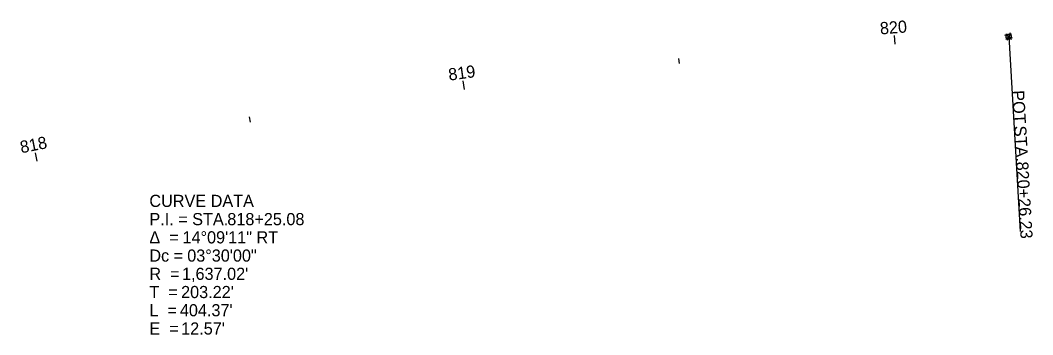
# Model space of a CAD drawing. Extents: x 149664 to 154524, y 325496 to 331514.
# Drawn here: x 153282 to 153515.7, y 331063.6 to 331136 of the extents above; entities that cross this region are included whole.
import ezdxf

# ---------------------------------------------------------------- set-up
doc = ezdxf.new("R2010")
doc.units = 0
for name, color, linetype in [('BD_X_Building', 7, 'Continuous'), ('GE_P_Alignment_100_Stations', 7, 'Continuous'), ('PF_P_Grade_Line', 7, 'Continuous'), ('PF_X_Ground_Line', 7, 'Continuous'), ('SC_Scratch5', 7, 'Continuous')]:
    doc.layers.add(name, color=color, linetype=linetype)

msp = doc.modelspace()

# ---------------------------------------------------------------- linework, layer by layer
at = {"layer": 'BD_X_Building'}
for p, q in [((153509.5, 331131.58), (153510.83, 331132.92)), ((153509.5, 331132.92), (153510.83, 331131.58))]:
    msp.add_line(p, q, dxfattribs=at)
at = {"layer": 'GE_P_Alignment_100_Stations'}
msp.add_line((153510.16, 331132.25), (153512.78, 331087.33), dxfattribs=at)
msp.add_circle((153510.16, 331132.25), 0.6, dxfattribs=at)
at = {"layer": 'PF_P_Grade_Line'}
for p, q in [((153483.99, 331130.51), (153483.84, 331132.51)), ((153434.19, 331126.04), (153434.06, 331127.24)), ((153384.55, 331120.05), (153384.28, 331122.04)), ((153335.12, 331112.55), (153334.92, 331113.74)), ((153285.94, 331103.54), (153285.55, 331105.51))]:
    msp.add_line(p, q, dxfattribs=at)
at = {"layer": 'SC_Scratch5'}
for p, q in [((153511.04, 331131.89), (153509.29, 331132.61)), ((153510.52, 331133.12), (153509.81, 331131.38))]:
    msp.add_line(p, q, dxfattribs=at)

# ---------------------------------------------------------------- texts
at = {"layer": 'GE_P_Alignment_100_Stations'}
for s, p in [('POT', (153510.92, 331119.81)), (' STA. ', (153511.34, 331112.69)), ('820+26.23', (153511.88, 331103.38))]:
    msp.add_text(s, height=2.8, rotation=273.3364, dxfattribs=at).set_placement(p)
at = {"layer": 'PF_P_Grade_Line'}
for s, rotation, p in [('820', 4.2546, (153480.54, 331132.76)), ('819', 7.7546, (153381.02, 331122.1)), ('818', 11.2546, (153282.26, 331105.36))]:
    msp.add_text(s, height=2.8, rotation=rotation, dxfattribs=at).set_placement(p)
at = {"layer": 'PF_X_Ground_Line'}
for s, p in [('CURVE DATA', (153311.81, 331093)), ('P.I. = STA. ', (153311.81, 331088.8)), ('818+25.08', (153329.8, 331088.8)), ('Δ  = ', (153311.81, 331084.6)), ('14°09\'11" RT', (153319.46, 331084.6)), ('Dc = ', (153311.81, 331080.4)), ('03°30\'00"', (153320.55, 331080.4)), ('R  = ', (153311.81, 331076.2)), ("1,637.02'", (153319.34, 331076.2)), ('T  = ', (153311.81, 331072)), ("203.22'", (153319.13, 331072)), ('L  = ', (153311.81, 331067.8)), ("404.37'", (153318.85, 331067.8)), ('E  = ', (153311.81, 331063.6)), ("12.57'", (153319.15, 331063.6))]:
    msp.add_text(s, height=2.8, dxfattribs=at).set_placement(p)

doc.saveas('drawing.dxf')
